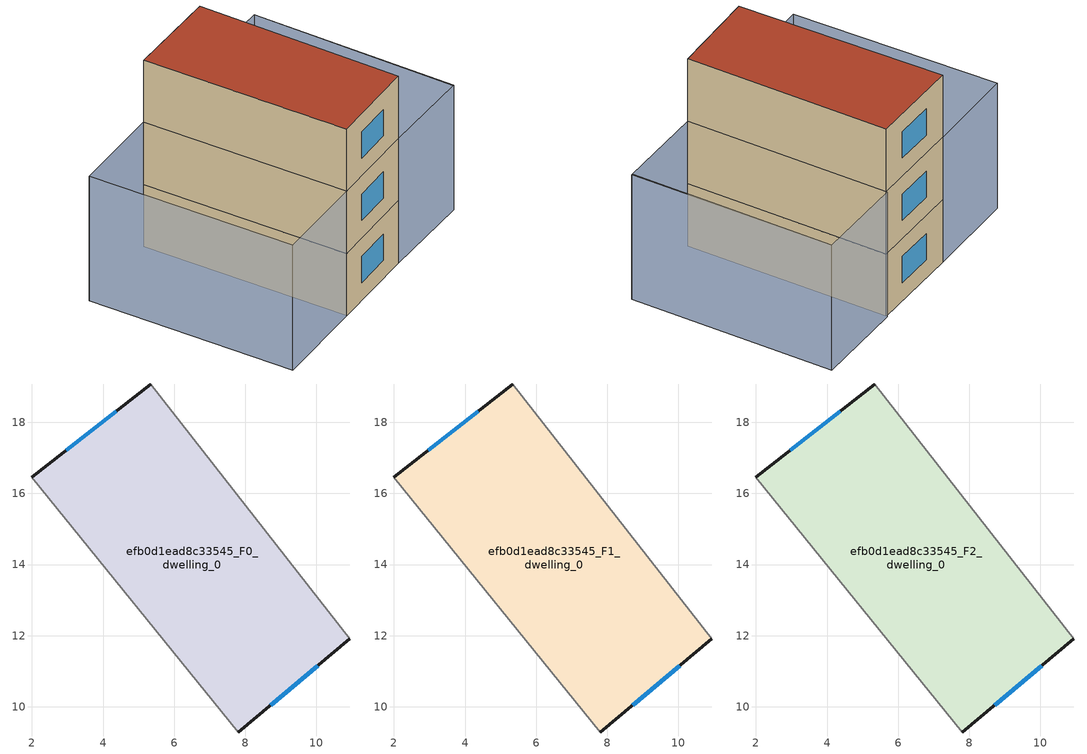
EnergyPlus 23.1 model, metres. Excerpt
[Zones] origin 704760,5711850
efb0d1ead8c33545_F0_dwelling_0
 floor ground (EU_floor_Construction): 5.35,19.08 10.94,11.91 7.81,9.29 1.99,16.45 z0
 wall outside (EU_wall_Construction): 5.35,19.08 1.99,16.45 / 7.81,9.29 10.94,11.91 z0:3
 wall adiabatic (EU_wall_Construction): 10.94,11.91 5.35,19.08 / 1.99,16.45 7.81,9.29 z0:3
 window (EU_Window_Construction): 4.38,18.32 2.96,17.21 / 8.71,10.05 10.04,11.15 z0.87:2.13
efb0d1ead8c33545_F1_dwelling_0
 floor to efb0d1ead8c33545_F0_dwelling_0 (EU_floor_Construction): 5.35,19.08 10.94,11.91 7.8,9.29 1.99,16.45 z3
 wall outside (EU_wall_Construction): 5.35,19.08 1.99,16.45 / 7.81,9.29 10.94,11.91 z3:6
 wall adiabatic (EU_wall_Construction): 10.94,11.91 5.35,19.08 / 1.99,16.45 7.81,9.29 z3:6
 window (EU_Window_Construction): 4.38,18.32 2.96,17.21 / 8.71,10.05 10.04,11.15 z3.87:5.13
efb0d1ead8c33545_F2_dwelling_0
 floor to efb0d1ead8c33545_F1_dwelling_0 (EU_floor_Construction): 5.35,19.08 10.94,11.91 7.8,9.29 1.99,16.45 z6
 wall outside (EU_wall_Construction): 5.35,19.08 1.99,16.45 / 7.81,9.29 10.94,11.91 z6:9
 wall adiabatic (EU_wall_Construction): 10.94,11.91 5.35,19.08 / 1.99,16.45 7.81,9.29 z6:9
 window (EU_Window_Construction): 4.38,18.32 2.96,17.21 / 8.71,10.05 10.04,11.15 z6.87:8.13
 roof outside (EU_roof_Construction): 10.94,11.91 5.35,19.08 1.99,16.45 7.81,9.29 z9
shading: 14.21,14.48 8.62,21.7 / 4.53,6.64 -1.28,13.8 / -1.28,13.8 1.99,16.46 / 1.99,16.46 7.81,9.29 / 7.81,9.29 4.53,6.64 / 10.94,11.91 5.32,19.12 / 5.32,19.12 8.62,21.7 / 8.62,21.7 14.24,14.49 / 14.24,14.49 10.94,11.91 z0:6
[Building]
EU S2 Campaign: North Axis=0; Terrain=City; Solar Distribution=FullExterior
[Site:Location]
London: Latitude=51.5; Longitude=-0.5; Time Zone=0; Elevation=25
[SizingPeriod:WeatherFileDays]
AnnualSizingPeriod: Begin Month=1; Begin Day of Month=1; End Month=12; End Day of Month=31; Day of Week for Start Day=Monday; Use Weather File Daylight Saving Period=No; Use Weather File Rain and Snow Indicators=No
[MATERIAL]
EU_InternalMass_Material: Roughness=MediumRough; Thickness=0.1; Conductivity=1; Density=1800; Specific Heat=900; Thermal Absorptance=0.9; Solar Absorptance=0.7; Visible Absorptance=0.7
[MATERIAL:NOMASS] Roughness=MediumRough; Thermal Absorptance=0.9; Solar Absorptance=0.7; Visible Absorptance=0.7
Name | Thermal Resistance
EU_wall_NoMass | 0.724719
EU_roof_NoMass | 2.98947
EU_floor_NoMass | 2.39157
[WINDOWMATERIAL:SIMPLEGLAZINGSYSTEM]
EU_Window_SimpleGlazing: UFactor=2.63425; Solar Heat Gain Coefficient=0.76; Visible Transmittance=0.76
[CONSTRUCTION]
EU_wall_Construction: EU_wall_NoMass
EU_roof_Construction: EU_roof_NoMass
EU_floor_Construction: EU_floor_NoMass
EU_Window_Construction: EU_Window_SimpleGlazing
EU_InternalMass_Construction: EU_InternalMass_Material
[ZONE] Type=1; Multiplier=1; Ceiling Height=autocalculate; Volume=114.694; Floor Area=autocalculate; Part of Total Floor Area=Yes
efb0d1ead8c33545_F0_dwelling_0; efb0d1ead8c33545_F1_dwelling_0; efb0d1ead8c33545_F2_dwelling_0
[INTERNALMASS] Construction=EU_InternalMass_Construction; Surface Area=38.2312
Name | Zone or ZoneList
efb0d1ead8c33545_F0_dwelling_0_EU_InternalMass | efb0d1ead8c33545_F0_dwelling_0
efb0d1ead8c33545_F1_dwelling_0_EU_InternalMass | efb0d1ead8c33545_F1_dwelling_0
efb0d1ead8c33545_F2_dwelling_0_EU_InternalMass | efb0d1ead8c33545_F2_dwelling_0
[OTHEREQUIPMENT] Fuel Type=Electricity; Design Level Calculation Method=Watts/Area; Power per Zone Floor Area=1; Fraction Latent=0; Fraction Radiant=0; Fraction Lost=0; Carbon Dioxide Generation Rate=0; EndUse Subcategory=EU_Step8_InternalGains
Name | Zone or ZoneList or Space or SpaceList | Schedule
EU_Step8_InternalGain_efb0d1ead8c33545_F0_dwelling_0_f000 | efb0d1ead8c33545_F0_dwelling_0 | EU_Step8_GainSchedule_efb0d1ead8c33545_F0_dwelling_0_f000
EU_Step8_InternalGain_efb0d1ead8c33545_F1_dwelling_0_f000 | efb0d1ead8c33545_F1_dwelling_0 | EU_Step8_GainSchedule_efb0d1ead8c33545_F1_dwelling_0_f000
EU_Step8_InternalGain_efb0d1ead8c33545_F2_dwelling_0_f000 | efb0d1ead8c33545_F2_dwelling_0 | EU_Step8_GainSchedule_efb0d1ead8c33545_F2_dwelling_0_f000
[ZONEVENTILATION:DESIGNFLOWRATE] Schedule=EU_AlwaysOn; Design Flow Rate Calculation Method=AirChanges/Hour; Air Changes per Hour=0.418135; Ventilation Type=Natural; Fan Pressure Rise=0; Fan Total Efficiency=1; Constant Term Coefficient=1; Temperature Term Coefficient=0; Velocity Term Coefficient=0; Velocity Squared Term Coefficient=0; Minimum Indoor Temperature=-100; Maximum Indoor Temperature=100; Delta Temperature=-100; Minimum Outdoor Temperature=-100; Maximum Outdoor Temperature=100; Maximum Wind Speed=40
Name | Zone or ZoneList or Space or SpaceList
EU_ConstantAir_efb0d1ead8c33545_F0_dwelling_0 | efb0d1ead8c33545_F0_dwelling_0
EU_ConstantAir_efb0d1ead8c33545_F1_dwelling_0 | efb0d1ead8c33545_F1_dwelling_0
EU_ConstantAir_efb0d1ead8c33545_F2_dwelling_0 | efb0d1ead8c33545_F2_dwelling_0
[HVACTEMPLATE:THERMOSTAT] Constant Heating Setpoint=20; Constant Cooling Setpoint=50
EU_HeatOnly_efb0d1ead8c33545_F0_dwelling_0; EU_HeatOnly_efb0d1ead8c33545_F1_dwelling_0; EU_HeatOnly_efb0d1ead8c33545_F2_dwelling_0
[HVACTEMPLATE:ZONE:IDEALLOADSAIRSYSTEM] System Availability Schedule=EU_AlwaysOn; Maximum Heating Supply Air Temperature=50; Minimum Cooling Supply Air Temperature=13; Maximum Heating Supply Air Humidity Ratio=0.0156; Minimum Cooling Supply Air Humidity Ratio=0.0077; Heating Limit=NoLimit; Cooling Limit=NoLimit; Heating Availability Schedule=EU_AlwaysOn; Cooling Availability Schedule=EU_CoolingOff; Dehumidification Control Type=ConstantSensibleHeatRatio; Cooling Sensible Heat Ratio=0.7; Dehumidification Setpoint=60; Humidification Control Type=None; Humidification Setpoint=30; Outdoor Air Method=None; Outdoor Air Flow Rate per Person=0.00944; Outdoor Air Flow Rate per Zone Floor Area=0; Outdoor Air Flow Rate per Zone=0; Demand Controlled Ventilation Type=None; Outdoor Air Economizer Type=NoEconomizer; Heat Recovery Type=None; Sensible Heat Recovery Effectiveness=0.7; Latent Heat Recovery Effectiveness=0.65
Name | Template Thermostat
efb0d1ead8c33545_F0_dwelling_0 | EU_HeatOnly_efb0d1ead8c33545_F0_dwelling_0
efb0d1ead8c33545_F1_dwelling_0 | EU_HeatOnly_efb0d1ead8c33545_F1_dwelling_0
efb0d1ead8c33545_F2_dwelling_0 | EU_HeatOnly_efb0d1ead8c33545_F2_dwelling_0
[SIZING:ZONE] Zone Cooling Design Supply Air Temperature Input Method=SupplyAirTemperature; Zone Cooling Design Supply Air Temperature=13; Zone Heating Design Supply Air Temperature Input Method=SupplyAirTemperature; Zone Heating Design Supply Air Temperature=50; Zone Cooling Design Supply Air Humidity Ratio=0.008; Zone Heating Design Supply Air Humidity Ratio=0.008; Cooling Design Air Flow Method=DesignDay; Cooling Design Air Flow Rate=0; Cooling Minimum Air Flow per Zone Floor Area=0.000762; Cooling Minimum Air Flow=0; Cooling Minimum Air Flow Fraction=0.2; Heating Design Air Flow Method=DesignDay; Heating Design Air Flow Rate=0; Heating Maximum Air Flow per Zone Floor Area=0.002032; Heating Maximum Air Flow=0.141576; Heating Maximum Air Flow Fraction=0.3; Account for Dedicated Outdoor Air System=No; Dedicated Outdoor Air System Control Strategy=NeutralSupplyAir; Dedicated Outdoor Air Low Setpoint Temperature for Design=autosize; Dedicated Outdoor Air High Setpoint Temperature for Design=autosize; Zone Load Sizing Method=Sensible Load Only No Latent Load; Zone Latent Cooling Design Supply Air Humidity Ratio Input Method=HumidityRatioDifference; Zone Cooling Design Supply Air Humidity Ratio Difference=0.005; Zone Latent Heating Design Supply Air Humidity Ratio Input Method=HumidityRatioDifference; Zone Humidification Design Supply Air Humidity Ratio Difference=0.005
efb0d1ead8c33545_F0_dwelling_0; efb0d1ead8c33545_F1_dwelling_0; efb0d1ead8c33545_F2_dwelling_0
[SCHEDULE:CONSTANT]
Name | Hourly Value
EU_AlwaysOn | 1
EU_CoolingOff | 0
[SCHEDULE:FILE] Column Number=1; Rows to Skip at Top=0; Number of Hours of Data=8760; Column Separator=Comma; Interpolate to Timestep=No; Minutes per Item=60; Adjust Schedule for Daylight Savings=Yes
Name | File
EU_Step8_GainSchedule_efb0d1ead8c33545_F0_dwelling_0_f000 | ../../schedules/efb0d1ead8c33545/efb0d1ead8c33545_F0_dwelling_0_f000_gain.csv
EU_Step8_GainSchedule_efb0d1ead8c33545_F1_dwelling_0_f000 | ../../schedules/efb0d1ead8c33545/efb0d1ead8c33545_F1_dwelling_0_f000_gain.csv
EU_Step8_GainSchedule_efb0d1ead8c33545_F2_dwelling_0_f000 | ../../schedules/efb0d1ead8c33545/efb0d1ead8c33545_F2_dwelling_0_f000_gain.csv
